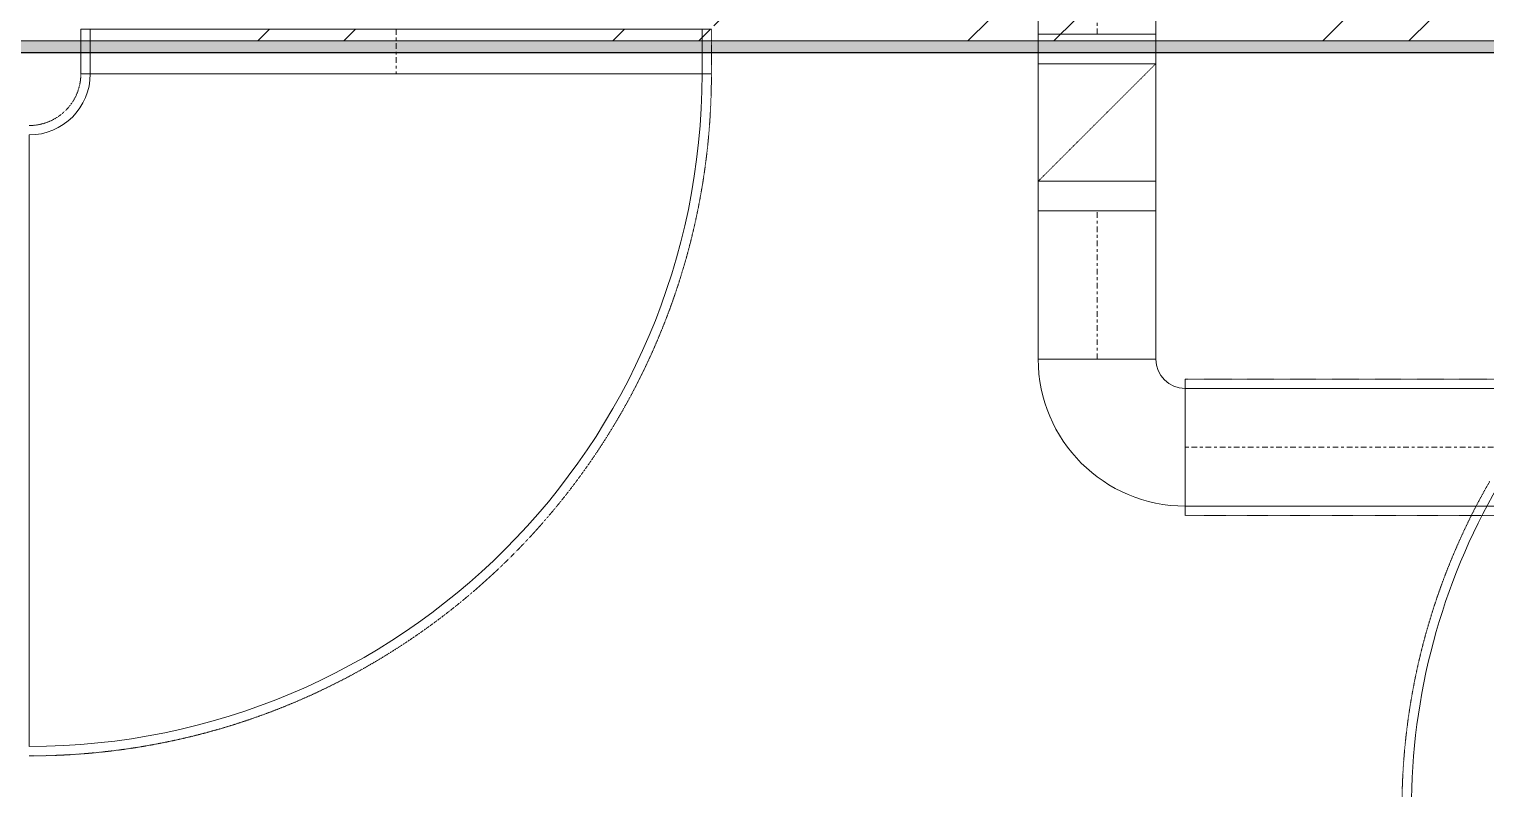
# Model space of a CAD drawing. Header units: inches. Extents: x -83664 to 20107, y -47222 to 19398.
# Drawn here: x -4625 to -1529, y -27605 to -25990 of the extents above; entities that cross this region are included whole.
import ezdxf

# ---------------------------------------------------------------- set-up
doc = ezdxf.new("R2010")
doc.units = ezdxf.units.IN
doc.header["$MEASUREMENT"] = 0
for name, pattern in [('Center', [29.999999, 12, -6, 6, -6]), ('Hidden 0_50', [1.0584, 0.5292, -0.5292]), ('Hidden 1_5', [2.2, 1.5, -0.7])]:
    doc.linetypes.add(name, pattern=pattern)
for name, color, linetype, lineweight in [('A-WALL', 7, 'Continuous', 9), ('A-WALL-PATT', 7, 'Continuous', 25), ('M-HVAC-DUCT-ANNO', 7, 'Continuous', 9), ('M-HVAC-DUCT-CNTR', 7, 'Center', 9)]:
    doc.layers.add(name, color=color, linetype=linetype, lineweight=lineweight)
doc.layers.add('M-HVAC-DUCT', color=7, linetype='Continuous', lineweight=9, true_color=0xffe97f)
pattern_1 = [(0, (0, 0), (1219.2, 304.8), [50.292, -864.108, 50.292, -864.108, -4876.8]), (0, (0, 0), (1219.2, 304.8), [-1828.8, 50.292, -1778.508, 50.292, -864.108, -2133.6]), (0, (0, 0), (1219.2, 304.8), [-4572, 50.292, -559.308, 50.292, -1473.708]), (120, (457.2, 152.4), (-873.56454, 903.45817), [50.292, -864.108, 50.292, -864.108, -4876.8]), (120, (457.2, 152.4), (-873.56454, 903.45817), [-1828.8, 50.292, -1778.508, 50.292, -864.108, -2133.6]), (120, (457.2, 152.4), (-873.56454, 903.45817), [-4572, 50.292, -559.308, 50.292, -1473.708]), (240, (609.6, 762), (-345.63546, -1208.25817), [50.292, -864.108, 50.292, -864.108, -4876.8]), (240, (609.6, 762), (-345.63546, -1208.25817), [-1828.8, 50.292, -1778.508, 50.292, -864.108, -2133.6]), (240, (609.6, 762), (-345.63546, -1208.25817), [-4572, 50.292, -559.308, 50.292, -1473.708])]
pattern_2 = [(45, (0, 0), (-377.1708, 377.1708), []), (45, (0, 571.5), (-377.1708, 377.1708), [])]

# ---------------------------------------------------------------- blocks, each defined once
blk = doc.blocks.new('M_Rectangular Elbow - Radius - 0_6 W-8296290-FIRST FLOOR AC CONDITIONING LAYOUT - PART A')
at = {"layer": 'M-HVAC-DUCT', "color": 6, "true_color": 0xff00ff}
for p, q in [((-650, 780), (650, 780)), ((650, 780), (-650, 780)), ((-780, 650), (-780, -650)), ((-780, -650), (-780, 650))]:
    blk.add_line(p, q, dxfattribs=at)
for radius in [130, 130, 1430, 1430]:
    blk.add_arc((-780, 780), radius, 270, 0, dxfattribs=at)
blk = doc.blocks.new('M_Rectangular Elbow - Radius - 0_75 W-7399454-FIRST FLOOR AC CONDITIONING LAYOUT - PART A')
at = {"layer": 'M-HVAC-DUCT', "color": 6, "true_color": 0xff00ff}
for p, q in [((-125, 187.5), (125, 187.5)), ((125, 187.5), (-125, 187.5)), ((-187.5, 125), (-187.5, -125)), ((-187.5, -125), (-187.5, 125))]:
    blk.add_line(p, q, dxfattribs=at)
for radius in [62.5, 62.5, 312.5, 312.5]:
    blk.add_arc((-187.5, 187.5), radius, 270, 0, dxfattribs=at)
blk = doc.blocks.new('M_Rectangular Elbow - Radius - 0_75 W-V165-FIRST FLOOR AC CONDITIONING LAYOUT - PART A')
at = {"layer": 'M-HVAC-DUCT', "color": 6, "true_color": 0xff00ff}
for p, q in [((149226.4, 72371.7), (148976.4, 72371.7)), ((148976.4, 72371.7), (149226.4, 72371.7)), ((148976.4, 72371.7), (148976.4, 72309.2)), ((148976.4, 72371.7), (148976.4, 72059.2)), ((149226.4, 72309.2), (149226.4, 72371.7)), ((149226.4, 72371.7), (149226.4, 72059.2)), ((148976.4, 72059.2), (148976.4, 72309.2)), ((148976.4, 72309.2), (149226.4, 72309.2)), ((149226.4, 72309.2), (149226.4, 72059.2)), ((148976.4, 72059.2), (149226.4, 72059.2)), ((149226.4, 72059.2), (148976.4, 72059.2))]:
    blk.add_line(p, q, dxfattribs=at)
blk = doc.blocks.new('M_Rectangular Elbow - Radius - 0_75 W-V166-FIRST FLOOR AC CONDITIONING LAYOUT - PART A')
at = {"layer": 'M-HVAC-DUCT', "color": 6, "true_color": 0xff00ff}
for p, q in [((149226.4, 72309.2), (148976.4, 72309.2)), ((148976.4, 72309.2), (148976.4, 72059.2)), ((148976.4, 71996.7), (148976.4, 72309.2)), ((149226.4, 72059.2), (149226.4, 72309.2)), ((149226.4, 71996.7), (149226.4, 72309.2)), ((149226.4, 72059.2), (148976.4, 72059.2)), ((148976.4, 72059.2), (149226.4, 72059.2)), ((148976.4, 72059.2), (148976.4, 71996.7)), ((149226.4, 71996.7), (149226.4, 72059.2)), ((148976.4, 71996.7), (149226.4, 71996.7)), ((149226.4, 71996.7), (148976.4, 71996.7))]:
    blk.add_line(p, q, dxfattribs=at)
blk = doc.blocks.new('M_Rec Elbow - Radius - 0_75W-9472449-FIRST FLOOR AC CONDITIONING LAYOUT - PART A')
at = {"layer": 'M-HVAC-DUCT', "color": 30, "true_color": 0xff7f00}
for p, q in [((-83.6, 586.8), (466.4, -365.8)), ((466.4, -365.8), (-83.6, 586.8)), ((-221.1, 550), (-221.1, -550)), ((-221.1, -550), (-221.1, 550))]:
    blk.add_line(p, q, dxfattribs=at)
for radius in [275, 275, 1375, 1375]:
    blk.add_arc((-221.1, 825), radius, 270, 300, dxfattribs=at)
blk = doc.blocks.new('TEMW-SMBZ-HO-BM-HVAC-00002_rvt-1-FIRST FLOOR AC CONDITIONING LAYOUT - PART A')
at = {"layer": 'M-HVAC-DUCT', "color": 6, "true_color": 0xff00ff}
for p, q in [((148976.4, 72371.7), (148976.4, 73868.9)), ((148976.4, 73868.9), (148976.4, 72371.7)), ((149226.4, 73868.9), (149226.4, 72371.7)), ((149226.4, 73868.9), (149226.4, 72371.7)), ((148262, 72382.7), (146962, 72382.7)), ((146962, 72382.7), (148262, 72382.7)), ((146962, 72287.7), (146962, 72382.7)), ((146962, 72287.7), (146962, 72382.7)), ((148262, 72382.7), (148262, 72287.7)), ((148262, 72287.7), (148262, 72382.7)), ((148976.4, 72371.7), (149226.4, 72371.7)), ((149226.4, 72371.7), (148976.4, 72371.7)), ((148262, 72287.7), (146962, 72287.7)), ((146962, 72287.7), (148262, 72287.7)), ((148976.4, 71996.7), (149226.4, 71996.7)), ((149226.4, 71996.7), (148976.4, 71996.7)), ((148976.4, 71681.2), (148976.4, 71996.7)), ((148976.4, 71996.7), (148976.4, 71681.2)), ((149226.4, 71996.7), (149226.4, 71681.2)), ((149226.4, 71996.7), (149226.4, 71681.2)), ((148976.4, 71681.2), (149226.4, 71681.2)), ((149226.4, 71681.2), (148976.4, 71681.2)), ((149288.9, 71368.7), (149288.9, 71618.7)), ((149288.9, 71618.7), (149288.9, 71368.7)), ((149288.9, 71618.7), (151894.2, 71618.7)), ((149288.9, 71618.7), (151894.2, 71618.7)), ((151894.2, 71368.7), (149288.9, 71368.7)), ((149288.9, 71368.7), (151894.2, 71368.7))]:
    blk.add_line(p, q, dxfattribs=at)
at = {"layer": 'M-HVAC-DUCT', "color": 6, "linetype": 'Hidden 0_50', "true_color": 0xff00ff}
for p, q in [((146942, 72382.7), (148282, 72382.7)), ((148282, 72382.7), (146942, 72382.7)), ((146942, 72382.7), (146942, 72287.7)), ((146942, 72287.7), (146942, 72382.7)), ((148282, 72287.7), (148282, 72382.7)), ((148282, 72287.7), (148282, 72382.7)), ((146942, 72287.7), (148282, 72287.7)), ((148282, 72287.7), (146942, 72287.7)), ((148282, 72287.7), (146942, 72287.7)), ((146942, 72287.7), (148282, 72287.7)), ((149288.9, 71638.7), (149288.9, 71348.7)), ((149288.9, 71348.7), (149288.9, 71638.7)), ((151894.2, 71638.7), (149288.9, 71638.7)), ((149288.9, 71638.7), (151894.2, 71638.7)), ((149288.9, 71348.7), (151894.2, 71348.7)), ((149288.9, 71348.7), (151894.2, 71348.7))]:
    blk.add_line(p, q, dxfattribs=at)
for radius in [110, 1450, 1450, 110]:
    blk.add_arc((146832, 72287.7), radius, 270, 0, dxfattribs=at)
at = {"layer": 'M-HVAC-DUCT', "color": 30, "linetype": 'Hidden 0_50', "true_color": 0xff7f00}
blk.add_arc((151144.4, 70724.3), 1395, 150, 180, dxfattribs=at)
blk.add_arc((151144.4, 70724.3), 1395, 150, 180, dxfattribs=at)
at = {"layer": 'M-HVAC-DUCT-ANNO', "color": 6, "linetype": 'Hidden 1_5', "true_color": 0xff00ff}
for p, q in [((149226.4, 72309.2), (148976.4, 72309.2)), ((148976.4, 72309.2), (148976.4, 72059.2)), ((148976.4, 72059.2), (149226.4, 72309.2)), ((149226.4, 72059.2), (149226.4, 72309.2)), ((148976.4, 72059.2), (149226.4, 72059.2))]:
    blk.add_line(p, q, dxfattribs=at)
at = {"layer": 'M-HVAC-DUCT-CNTR', "color": 6, "true_color": 0xff00ff}
for p, q in [((149101.4, 72371.7), (149101.4, 73868.9)), ((147612, 72382.7), (147612, 72287.7)), ((149101.4, 71681.2), (149101.4, 71996.7)), ((151894.2, 71493.7), (149288.9, 71493.7))]:
    blk.add_line(p, q, dxfattribs=at)
at = {"layer": 'M-HVAC-DUCT', "color": 6, "linetype": 'Hidden 0_50', "lineweight": 9, "true_color": 0xff00ff}
for name, p in [('M_Rectangular Elbow - Radius - 0_75 W-V165-FIRST FLOOR AC CONDITIONING LAYOUT - PART A', (0, 0)), ('M_Rectangular Elbow - Radius - 0_6 W-8296290-FIRST FLOOR AC CONDITIONING LAYOUT - PART A', (147612, 71507.7)), ('M_Rectangular Elbow - Radius - 0_75 W-V166-FIRST FLOOR AC CONDITIONING LAYOUT - PART A', (0, 0))]:
    blk.add_blockref(name, p, dxfattribs=at)
for name, p, rotation in [('M_Rectangular Elbow - Radius - 0_75 W-7399454-FIRST FLOOR AC CONDITIONING LAYOUT - PART A', (149101.4, 71493.7), 270), ('M_Rec Elbow - Radius - 0_75W-9472449-FIRST FLOOR AC CONDITIONING LAYOUT - PART A', (150319.4, 70945.3), 240.0000000000008)]:
    blk.add_blockref(name, p, dxfattribs=dict(at, rotation=rotation))
blk = doc.blocks.new('TEMW-SMBZ-HO-BM-HVAC-00002_rvt-2-FIRST FLOOR AC CONDITIONING LAYOUT - PART A')
at = {"layer": 'M-HVAC-DUCT', "color": 6, "true_color": 0xff00ff}
for p, q in [((148976.4, 72371.7), (148976.4, 73868.9)), ((148976.4, 73868.9), (148976.4, 72371.7)), ((149226.4, 73868.9), (149226.4, 72371.7)), ((149226.4, 73868.9), (149226.4, 72371.7)), ((148262, 72382.7), (146962, 72382.7)), ((146962, 72382.7), (148262, 72382.7)), ((146962, 72287.7), (146962, 72382.7)), ((146962, 72287.7), (146962, 72382.7)), ((148262, 72382.7), (148262, 72287.7)), ((148262, 72287.7), (148262, 72382.7)), ((148976.4, 72371.7), (149226.4, 72371.7)), ((149226.4, 72371.7), (148976.4, 72371.7)), ((148262, 72287.7), (146962, 72287.7)), ((146962, 72287.7), (148262, 72287.7)), ((148976.4, 71996.7), (149226.4, 71996.7)), ((149226.4, 71996.7), (148976.4, 71996.7)), ((148976.4, 71681.2), (148976.4, 71996.7)), ((148976.4, 71996.7), (148976.4, 71681.2)), ((149226.4, 71996.7), (149226.4, 71681.2)), ((149226.4, 71996.7), (149226.4, 71681.2)), ((148976.4, 71681.2), (149226.4, 71681.2)), ((149226.4, 71681.2), (148976.4, 71681.2)), ((149288.9, 71368.7), (149288.9, 71618.7)), ((149288.9, 71618.7), (149288.9, 71368.7)), ((149288.9, 71618.7), (151894.2, 71618.7)), ((149288.9, 71618.7), (151894.2, 71618.7)), ((151894.2, 71368.7), (149288.9, 71368.7)), ((149288.9, 71368.7), (151894.2, 71368.7))]:
    blk.add_line(p, q, dxfattribs=at)
at = {"layer": 'M-HVAC-DUCT', "color": 6, "linetype": 'Hidden 0_50', "true_color": 0xff00ff}
for p, q in [((146942, 72382.7), (148282, 72382.7)), ((148282, 72382.7), (146942, 72382.7)), ((146942, 72382.7), (146942, 72287.7)), ((146942, 72287.7), (146942, 72382.7)), ((148282, 72287.7), (148282, 72382.7)), ((148282, 72287.7), (148282, 72382.7)), ((146942, 72287.7), (148282, 72287.7)), ((148282, 72287.7), (146942, 72287.7)), ((148282, 72287.7), (146942, 72287.7)), ((146942, 72287.7), (148282, 72287.7)), ((149288.9, 71638.7), (149288.9, 71348.7)), ((149288.9, 71348.7), (149288.9, 71638.7)), ((151894.2, 71638.7), (149288.9, 71638.7)), ((149288.9, 71638.7), (151894.2, 71638.7)), ((149288.9, 71348.7), (151894.2, 71348.7)), ((149288.9, 71348.7), (151894.2, 71348.7))]:
    blk.add_line(p, q, dxfattribs=at)
for radius in [110, 1450, 1450, 110]:
    blk.add_arc((146832, 72287.7), radius, 270, 0, dxfattribs=at)
at = {"layer": 'M-HVAC-DUCT', "color": 30, "linetype": 'Hidden 0_50', "true_color": 0xff7f00}
blk.add_arc((151144.4, 70724.3), 1395, 150, 180, dxfattribs=at)
blk.add_arc((151144.4, 70724.3), 1395, 150, 180, dxfattribs=at)
at = {"layer": 'M-HVAC-DUCT-ANNO', "color": 6, "linetype": 'Hidden 1_5', "true_color": 0xff00ff}
for p, q in [((149226.4, 72309.2), (148976.4, 72309.2)), ((148976.4, 72309.2), (148976.4, 72059.2)), ((148976.4, 72059.2), (149226.4, 72309.2)), ((149226.4, 72059.2), (149226.4, 72309.2)), ((148976.4, 72059.2), (149226.4, 72059.2))]:
    blk.add_line(p, q, dxfattribs=at)
at = {"layer": 'M-HVAC-DUCT-CNTR', "color": 6, "true_color": 0xff00ff}
for p, q in [((149101.4, 72371.7), (149101.4, 73868.9)), ((147612, 72382.7), (147612, 72287.7)), ((149101.4, 71681.2), (149101.4, 71996.7)), ((151894.2, 71493.7), (149288.9, 71493.7))]:
    blk.add_line(p, q, dxfattribs=at)
at = {"layer": 'M-HVAC-DUCT', "color": 6, "linetype": 'Hidden 0_50', "lineweight": 9, "true_color": 0xff00ff}
for name, p in [('M_Rectangular Elbow - Radius - 0_75 W-V165-FIRST FLOOR AC CONDITIONING LAYOUT - PART A', (0, 0)), ('M_Rectangular Elbow - Radius - 0_6 W-8296290-FIRST FLOOR AC CONDITIONING LAYOUT - PART A', (147612, 71507.7)), ('M_Rectangular Elbow - Radius - 0_75 W-V166-FIRST FLOOR AC CONDITIONING LAYOUT - PART A', (0, 0))]:
    blk.add_blockref(name, p, dxfattribs=at)
for name, p, rotation in [('M_Rectangular Elbow - Radius - 0_75 W-7399454-FIRST FLOOR AC CONDITIONING LAYOUT - PART A', (149101.4, 71493.7), 270), ('M_Rec Elbow - Radius - 0_75W-9472449-FIRST FLOOR AC CONDITIONING LAYOUT - PART A', (150319.4, 70945.3), 240.0000000000008)]:
    blk.add_blockref(name, p, dxfattribs=dict(at, rotation=rotation))
blk = doc.blocks.new('SMBZ_Hospital Arch Model_2026_01_29_rvt-1-FIRST FLOOR AC CONDITIONING LAYOUT - PART A')
at = {"layer": 'A-WALL-PATT', "lineweight": 9, "true_color": 0xbbbbbb}
h = blk.add_hatch(dxfattribs=at)
h.set_pattern_fill('FP_12', color=9, style=0, pattern_type=2)
h.set_pattern_definition(pattern_2)
h.paths.add_polyline_path([(166659.4, 72357.7), (166659.4, 72557.7), (115109.4, 72557.7), (115109.4, 72357.7), (166461.3, 72357.7), (166461.3, 72526), (166611.3, 72526), (166611.3, 72357.7), (166634.4, 72357.7)])
h.paths.add_polyline_path([(148287, 72382.7), (146937, 72382.7), (146937, 72532.7), (148287, 72532.7), (148287, 72428.4)])
h.paths.add_polyline_path([(151156.4, 72382.7), (150032.4, 72382.7), (150032.4, 72532.7), (151156.4, 72532.7), (151156.4, 72417.2)])
h.paths.add_polyline_path([(134923.8, 72404.6), (134923.8, 72554.6), (135947.8, 72554.6), (135947.8, 72404.6)])
h = blk.add_hatch(dxfattribs=at)
h.set_pattern_fill('FP_12', color=9, style=0, pattern_type=2)
h.set_pattern_definition(pattern_2)
h.paths.add_polyline_path([(166659.4, 72357.7), (166659.4, 72557.7), (123686, 72557.7), (123686, 72357.7), (166461.3, 72357.7), (166461.3, 72526), (166611.3, 72526), (166611.3, 72357.7), (166634.4, 72357.7)])
h.paths.add_polyline_path([(148287, 72382.7), (146937, 72382.7), (146937, 72532.7), (148287, 72532.7), (148287, 72442.6)])
h.paths.add_polyline_path([(150032.4, 72382.7), (150032.4, 72532.7), (151156.4, 72532.7), (151156.4, 72382.7)])
h.paths.add_polyline_path([(134923.8, 72404.6), (134923.8, 72554.6), (135947.8, 72554.6), (135947.8, 72404.6)])
h = blk.add_hatch(dxfattribs=at)
h.set_pattern_fill('FP_13', color=9, style=0, pattern_type=2)
h.set_pattern_definition(pattern_1)
h.paths.add_polyline_path([(166434.4, 72332.7), (166434.4, 72357.7), (115134.4, 72357.7), (115134.4, 72332.7), (166409.4, 72332.7)])
h = blk.add_hatch(dxfattribs=at)
h.set_pattern_fill('FP_13', color=9, style=0, pattern_type=2)
h.set_pattern_definition(pattern_1)
h.paths.add_polyline_path([(124084.4, 72332.7), (166434.4, 72332.7), (166434.4, 72357.7), (123884.4, 72357.7), (123884.4, 72332.7)])
at = {"layer": 'A-WALL', "color": 9, "true_color": 0xbbbbbb}
for p, q in [((166434.4, 72357.7), (124159.4, 72357.7)), ((124159.4, 72357.7), (166434.4, 72357.7)), ((124309.4, 72332.7), (166409.4, 72332.7)), ((124309.4, 72332.7), (166409.4, 72332.7))]:
    blk.add_line(p, q, dxfattribs=at)
at = {"layer": 'A-WALL', "color": 9, "lineweight": 25, "true_color": 0xbbbbbb}
for p in [(124159.4, 72332.7), (124309.4, 72332.7)]:
    blk.add_line(p, (166409.4, 72332.7), dxfattribs=at)

msp = doc.modelspace()

# ---------------------------------------------------------------- block references
at = {"lineweight": 5}
for name in ['SMBZ_Hospital Arch Model_2026_01_29_rvt-1-FIRST FLOOR AC CONDITIONING LAYOUT - PART A', 'TEMW-SMBZ-HO-BM-HVAC-00002_rvt-1-FIRST FLOOR AC CONDITIONING LAYOUT - PART A', 'TEMW-SMBZ-HO-BM-HVAC-00002_rvt-2-FIRST FLOOR AC CONDITIONING LAYOUT - PART A']:
    msp.add_blockref(name, (-151456.7, -98372.2), dxfattribs=at)

doc.saveas('drawing.dxf')
